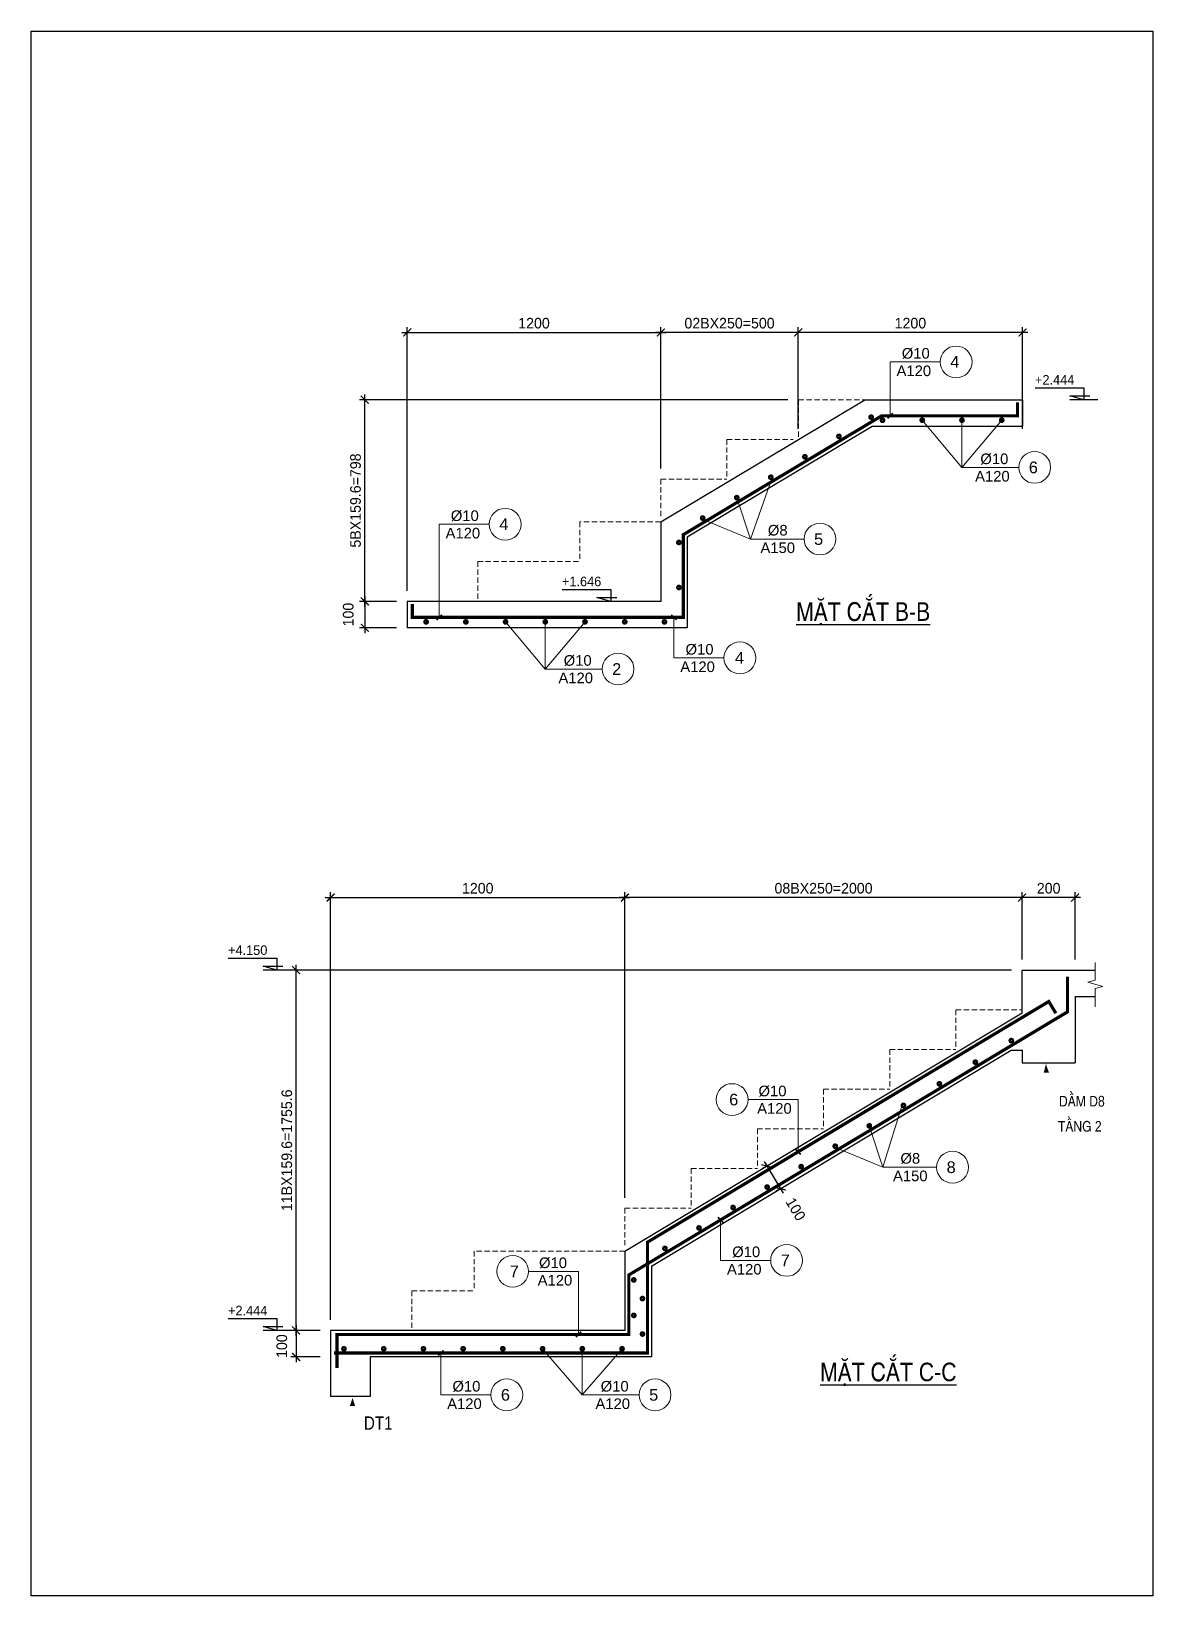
# Model space of a CAD drawing. Header units: millimetres. Extents: x -559287 to -299624, y 2351330 to 2655682.
# Drawn here: x -506319 to -485147, y 2351330 to 2380879 of the extents above; entities that cross this region are included whole.
import ezdxf
from ezdxf.enums import TextEntityAlignment as Align

# ---------------------------------------------------------------- set-up
doc = ezdxf.new("R2010")
doc.units = ezdxf.units.MM
doc.header["$LTSCALE"] = 10
doc.linetypes.add('HIDDENX2', pattern=[0.75, 0.5, -0.25])
doc.layers.get('0').update_dxf_attribs({"lineweight": 20})
doc.layers.get('Defpoints').update_dxf_attribs({"lineweight": 20})
for name, color, linetype, lineweight in [('Dim', 251, 'Continuous', 15), ('Net khuat', 76, 'HIDDENX2', 15), ('Net manh', 8, 'Continuous', 13), ('Net thay', 4, 'Continuous', 25), ('Text', 54, 'Continuous', 25), ('Thep dai', 2, 'Continuous', 50), ('Thep doc', 140, 'Continuous', 60)]:
    doc.layers.add(name, color=color, linetype=linetype, lineweight=lineweight)
doc.layers.add('ththep', color=3, linetype='Continuous')
doc.styles.add('IN-NHO', font='VHELVEN.TTF', dxfattribs={"height": 200})
doc.styles.add('NGHIA5', font='arial_0.ttf', dxfattribs={"height": 180})
doc.styles.get("Standard").update_dxf_attribs({"font": 'nghia5.shx', "height": 200})
doc.styles.add('STYLE1-S1', font='VHARIALN.TTF')
doc.dimstyles.new('dim20', dxfattribs={"dimscale": 100, "dimtxt": 200, "dimasz": 1.5, "dimexe": 1, "dimexo": 2, "dimgap": 0.75, "dimtad": 1, "dimdec": 0, "dimlfac": 0.2, "dimzin": 0, "dimdsep": 46, "dimtxsty": 'Standard', "dimblk1": 'ARCHTICK', "dimblk2": 'ARCHTICK', "dimsah": 1, "dimcen": 0.09, "dimdle": 1, "dimclrd": 256, "dimclre": 256, "dimclrt": 54, "dimadec": 0, "dimazin": 0, "dimtfac": 1, "dimtdec": 0, "dimtofl": 0, "dimtmove": 2, "dimatfit": 3, "dimfxl": 0, "dimtolj": 1, "dimtzin": 0, "dimarcsym": 0})

# ---------------------------------------------------------------- blocks, each defined once
blk = doc.blocks.new('_ARCHTICK')
at = {"color": 0, "linetype": 'ByBlock', "const_width": 0.15}
blk.add_lwpolyline([(-0.5, -0.5), (0.5, 0.5)], dxfattribs=at)
blk = doc.blocks.new('*D596')
at = {"layer": 'Defpoints', "color": 0, "ltscale": 3, "transparency": 16777216}
for p in [(-500021.822572629, 2373919.696064396), (-491833.2167843628, 2373919.696064396, -38061.84340342369), (-499220.9207648028, 2370111.386545446, -38136.29476528546)]:
    blk.add_point(p, dxfattribs=at)
at = {"layer": 'Dim', "lineweight": -2, "ltscale": 3, "transparency": 16777216}
for p, q in [((-500021.822572629, 2370011.386545446), (-500021.822572629, 2374019.696064396)), ((-492033.2167843628, 2373919.696064396), (-500121.822572629, 2373919.696064396)), ((-499420.9207648028, 2370111.386545446), (-500121.822572629, 2370111.386545446))]:
    blk.add_line(p, q, dxfattribs=at)
at = {"layer": 'Dim', "lineweight": -2, "ltscale": 3, "transparency": 16777216, "xscale": 150, "yscale": 150, "zscale": 150}
for p, rotation in [((-500021.822572629, 2373919.696064396), 90), ((-500021.822572629, 2370111.386545446), 270)]:
    blk.add_blockref('_ARCHTICK', p, dxfattribs=dict(at, rotation=rotation))
at = {"layer": 'Dim', "color": 54, "ltscale": 3, "transparency": 16777216, "insert": (-500196.8225726293, 2372015.541304921), "char_height": 200, "attachment_point": 5, "rotation": 90}
blk.add_mtext('\\A1;5BX159.6=798', dxfattribs=at)
blk = doc.blocks.new('*D597')
at = {"layer": 'Defpoints', "color": 0, "transparency": 16777216}
for p in [(-494434.5264765981, 2375189.706135268), (-491837.3439450167, 2373169.696064396, -76272.58953057088), (-494434.5264765981, 2372419.696064396, -76272.58953057088)]:
    blk.add_point(p, dxfattribs=at)
at = {"layer": 'Dim', "lineweight": -2, "transparency": 16777216}
for p, q in [((-491737.3439450167, 2375189.706135268), (-494534.5264765981, 2375189.706135268)), ((-494434.5264765981, 2372619.696064396), (-494434.5264765981, 2375289.706135268)), ((-491837.3439450167, 2373369.696064396), (-491837.3439450167, 2375289.706135268))]:
    blk.add_line(p, q, dxfattribs=at)
at = {"layer": 'Dim', "lineweight": -2, "transparency": 16777216, "xscale": 150, "yscale": 150, "zscale": 150, "rotation": 180}
blk.add_blockref('_ARCHTICK', (-494434.5264765981, 2375189.706135268), dxfattribs=at)
at = {"layer": 'Dim', "lineweight": -2, "transparency": 16777216, "xscale": 150, "yscale": 150, "zscale": 150}
blk.add_blockref('_ARCHTICK', (-491837.3439450167, 2375189.706135268), dxfattribs=at)
at = {"layer": 'Dim', "color": 54, "transparency": 16777216, "insert": (-493135.9352108074, 2375364.706135268), "char_height": 200, "attachment_point": 5}
blk.add_mtext('\\A1;02BX250=500', dxfattribs=at)
blk = doc.blocks.new('A$C17747A8B')
blk.add_line((1.915032044053078e-05, 1.530908048152924e-05), (525.0000191503204, 1.530908048152924e-05))
blk.add_lwpolyline([(1182.999268115498, 225.0000153090805), (262.5000191503204, 225.0000153090805), (262.5000191503204, 1.530908048152924e-05), (525.0000191503204, 75.00001530908048), (150.0000191503204, 75.00001530908048)])
at = {"layer": 'Text'}
blk.add_attdef('+3.900', (182.8307273874525, 285.5000153090805), '', height=180, dxfattribs=at)
blk = doc.blocks.new('*D598')
at = {"layer": 'Defpoints', "color": 0, "transparency": 16777216}
for p in [(-494434.5264765981, 2375189.706135268), (-494434.5264765981, 2372419.696064396, -76272.58953057088), (-499220.9207648027, 2370111.386545447, -76272.58953057088)]:
    blk.add_point(p, dxfattribs=at)
at = {"layer": 'Dim', "lineweight": -2, "transparency": 16777216}
for p, q in [((-499320.9207648027, 2375189.706135268), (-494334.5264765981, 2375189.706135268)), ((-499220.9207648027, 2370311.386545447), (-499220.9207648027, 2375289.706135268)), ((-494434.5264765981, 2372619.696064396), (-494434.5264765981, 2375289.706135268))]:
    blk.add_line(p, q, dxfattribs=at)
at = {"layer": 'Dim', "lineweight": -2, "transparency": 16777216, "xscale": 150, "yscale": 150, "zscale": 150, "rotation": 180}
blk.add_blockref('_ARCHTICK', (-499220.9207648027, 2375189.706135268), dxfattribs=at)
at = {"layer": 'Dim', "lineweight": -2, "transparency": 16777216, "xscale": 150, "yscale": 150, "zscale": 150}
blk.add_blockref('_ARCHTICK', (-494434.5264765981, 2375189.706135268), dxfattribs=at)
at = {"layer": 'Dim', "color": 54, "transparency": 16777216, "insert": (-496827.7236207004, 2375364.706135268), "char_height": 200, "attachment_point": 5}
blk.add_mtext('\\A1;1200', dxfattribs=at)
blk = doc.blocks.new('*D599')
at = {"layer": 'Defpoints', "color": 0, "transparency": 16777216}
for p in [(-491837.3439450167, 2375189.706135268), (-491837.3439450167, 2373169.696064396, -76347.04089243269), (-487605.0976120622, 2373169.696064396)]:
    blk.add_point(p, dxfattribs=at)
at = {"layer": 'Dim', "lineweight": -2, "transparency": 16777216}
for p, q in [((-487505.0976120622, 2375189.706135268), (-491937.3439450167, 2375189.706135268)), ((-491837.3439450167, 2373369.696064396), (-491837.3439450167, 2375289.706135268)), ((-487605.0976120622, 2373369.696064396), (-487605.0976120622, 2375289.706135268))]:
    blk.add_line(p, q, dxfattribs=at)
at = {"layer": 'Dim', "lineweight": -2, "transparency": 16777216, "xscale": 150, "yscale": 150, "zscale": 150, "rotation": 180}
blk.add_blockref('_ARCHTICK', (-491837.3439450167, 2375189.706135268), dxfattribs=at)
at = {"layer": 'Dim', "lineweight": -2, "transparency": 16777216, "xscale": 150, "yscale": 150, "zscale": 150}
blk.add_blockref('_ARCHTICK', (-487605.0976120622, 2375189.706135268), dxfattribs=at)
at = {"layer": 'Dim', "color": 54, "transparency": 16777216, "insert": (-489721.2207785395, 2375364.706135268), "char_height": 200, "attachment_point": 5}
blk.add_mtext('\\A1;1200', dxfattribs=at)
blk = doc.blocks.new('*D600')
at = {"layer": 'Defpoints', "color": 0, "ltscale": 3, "transparency": 16777216}
for p in [(-499220.9207648028, 2370111.386545446), (-500021.822572629, 2369611.386545445), (-499220.9207648028, 2369611.386545445)]:
    blk.add_point(p, dxfattribs=at)
at = {"layer": 'Dim', "lineweight": -2, "ltscale": 3, "transparency": 16777216}
for p, q in [((-500021.822572629, 2370211.386545446), (-500021.822572629, 2369511.386545445)), ((-499420.9207648028, 2370111.386545446), (-500121.822572629, 2370111.386545446)), ((-499420.9207648028, 2369611.386545445), (-500121.822572629, 2369611.386545445))]:
    blk.add_line(p, q, dxfattribs=at)
at = {"layer": 'Dim', "lineweight": -2, "ltscale": 3, "transparency": 16777216, "xscale": 150, "yscale": 150, "zscale": 150}
for p, rotation in [((-500021.822572629, 2370111.386545446), 90), ((-500021.822572629, 2369611.386545445), 270)]:
    blk.add_blockref('_ARCHTICK', p, dxfattribs=dict(at, rotation=rotation))
at = {"layer": 'Dim', "color": 54, "ltscale": 3, "transparency": 16777216, "insert": (-500334.3225726293, 2369861.386545446), "char_height": 200, "attachment_point": 5, "rotation": 90}
blk.add_mtext('\\A1;100', dxfattribs=at)
blk = doc.blocks.new('*D601')
at = {"layer": 'Defpoints', "color": 0, "ltscale": 3, "transparency": 16777216}
for p in [(-501319.085873946, 2363147.577172961), (-487611.1467160642, 2363147.577172961, -38136.29476528546), (-500668.1399806902, 2356339.267654013, -76272.58953057091)]:
    blk.add_point(p, dxfattribs=at)
at = {"layer": 'Dim', "lineweight": -2, "ltscale": 3, "transparency": 16777216}
for p, q in [((-487811.1467160642, 2363147.577172961), (-501419.085873946, 2363147.577172961)), ((-501319.085873946, 2356239.267654013), (-501319.085873946, 2363247.577172961)), ((-500868.1399806902, 2356339.267654013), (-501419.085873946, 2356339.267654013))]:
    blk.add_line(p, q, dxfattribs=at)
at = {"layer": 'Dim', "lineweight": -2, "ltscale": 3, "transparency": 16777216, "xscale": 150, "yscale": 150, "zscale": 150}
for p, rotation in [((-501319.085873946, 2363147.577172961), 90), ((-501319.085873946, 2356339.267654013), 270)]:
    blk.add_blockref('_ARCHTICK', p, dxfattribs=dict(at, rotation=rotation))
at = {"layer": 'Dim', "color": 54, "ltscale": 3, "transparency": 16777216, "insert": (-501494.0858739463, 2359743.422413487), "char_height": 200, "attachment_point": 5, "rotation": 90}
blk.add_mtext('\\A1;11BX159.6=1755.6', dxfattribs=at)
blk = doc.blocks.new('*D602')
at = {"layer": 'Defpoints', "color": 0, "transparency": 16777216}
for p in [(-495111.1467160642, 2364516.171283285), (-487611.1467160641, 2363147.577172961, -76272.5895305709), (-495111.1467160642, 2358647.577172962, -76272.5895305709)]:
    blk.add_point(p, dxfattribs=at)
at = {"layer": 'Dim', "lineweight": -2, "transparency": 16777216}
for p, q in [((-495111.1467160642, 2358847.577172962), (-495111.1467160642, 2364616.171283285)), ((-487611.1467160641, 2363347.577172961), (-487611.1467160641, 2364616.171283285)), ((-487511.1467160641, 2364516.171283285), (-495211.1467160642, 2364516.171283285))]:
    blk.add_line(p, q, dxfattribs=at)
at = {"layer": 'Dim', "lineweight": -2, "transparency": 16777216, "xscale": 150, "yscale": 150, "zscale": 150, "rotation": 180}
blk.add_blockref('_ARCHTICK', (-495111.1467160642, 2364516.171283285), dxfattribs=at)
at = {"layer": 'Dim', "lineweight": -2, "transparency": 16777216, "xscale": 150, "yscale": 150, "zscale": 150}
blk.add_blockref('_ARCHTICK', (-487611.1467160641, 2364516.171283285), dxfattribs=at)
at = {"layer": 'Dim', "color": 54, "transparency": 16777216, "insert": (-491361.1467160641, 2364691.171283285), "char_height": 200, "attachment_point": 5}
blk.add_mtext('\\A1;08BX250=2000', dxfattribs=at)
blk = doc.blocks.new('*D603')
at = {"layer": 'Defpoints', "color": 0, "transparency": 16777216}
for p in [(-487611.1467160641, 2364516.171283286), (-487611.1467160641, 2363147.577172961, -76272.5895305709), (-486611.1467160643, 2363147.577172962, -76272.5895305709)]:
    blk.add_point(p, dxfattribs=at)
at = {"layer": 'Dim', "lineweight": -2, "transparency": 16777216}
for p, q in [((-487611.1467160641, 2363347.577172961), (-487611.1467160641, 2364616.171283286)), ((-486611.1467160643, 2363347.577172962), (-486611.1467160643, 2364616.171283286)), ((-486511.1467160643, 2364516.171283286), (-487711.1467160641, 2364516.171283286))]:
    blk.add_line(p, q, dxfattribs=at)
at = {"layer": 'Dim', "lineweight": -2, "transparency": 16777216, "xscale": 150, "yscale": 150, "zscale": 150, "rotation": 180}
blk.add_blockref('_ARCHTICK', (-487611.1467160641, 2364516.171283286), dxfattribs=at)
at = {"layer": 'Dim', "lineweight": -2, "transparency": 16777216, "xscale": 150, "yscale": 150, "zscale": 150}
blk.add_blockref('_ARCHTICK', (-486611.1467160643, 2364516.171283286), dxfattribs=at)
at = {"layer": 'Dim', "color": 54, "transparency": 16777216, "insert": (-487111.1467160642, 2364691.171283286), "char_height": 200, "attachment_point": 5}
blk.add_mtext('\\A1;200', dxfattribs=at)
blk = doc.blocks.new('*D604')
at = {"layer": 'Defpoints', "color": 0, "transparency": 16777216}
for p in [(-492297.5294585233, 2359527.438008538), (-492176.6381513955, 2359016.877603331), (-492040.2815808097, 2359098.691545682)]:
    blk.add_point(p, dxfattribs=at)
at = {"layer": 'Net manh', "lineweight": -2, "transparency": 16777216}
for p, q in [((-492485.3356046519, 2359531.373358758), (-492125.1885758528, 2358931.12831076)), ((-492469.0280436658, 2359424.538857453), (-492519.6353216804, 2359394.174490644)), ((-492211.7801659522, 2358995.792394597), (-492262.3874439668, 2358965.428027788))]:
    blk.add_line(p, q, dxfattribs=at)
at = {"layer": 'Net manh', "lineweight": -2, "transparency": 16777216, "xscale": 150, "yscale": 150, "zscale": 150}
for p, rotation in [((-492433.8860291091, 2359445.624066187), 120.9637565320529), ((-492176.6381513955, 2359016.877603331), 300.9637565320529)]:
    blk.add_blockref('_ARCHTICK', p, dxfattribs=dict(at, rotation=rotation))
at = {"layer": 'Net manh', "color": 54, "transparency": 16777216, "insert": (-491887.9474705518, 2358631.200853413), "char_height": 200, "attachment_point": 5, "rotation": 300.9637565320529}
blk.add_mtext('\\A1;100', dxfattribs=at)
blk = doc.blocks.new('*D605')
at = {"layer": 'Defpoints', "color": 0, "transparency": 16777216}
for p in [(-495111.1467160642, 2364516.171283285), (-495111.1467160642, 2358647.577172962, -76272.5895305709), (-500668.1399806901, 2356339.267654013, -114408.8842958563)]:
    blk.add_point(p, dxfattribs=at)
at = {"layer": 'Dim', "lineweight": -2, "transparency": 16777216}
for p, q in [((-500668.1399806901, 2356539.267654013), (-500668.1399806901, 2364616.171283285)), ((-495111.1467160642, 2358847.577172962), (-495111.1467160642, 2364616.171283285)), ((-500768.1399806901, 2364516.171283285), (-495011.1467160642, 2364516.171283285))]:
    blk.add_line(p, q, dxfattribs=at)
at = {"layer": 'Dim', "lineweight": -2, "transparency": 16777216, "xscale": 150, "yscale": 150, "zscale": 150, "rotation": 180}
blk.add_blockref('_ARCHTICK', (-500668.1399806901, 2364516.171283285), dxfattribs=at)
at = {"layer": 'Dim', "lineweight": -2, "transparency": 16777216, "xscale": 150, "yscale": 150, "zscale": 150}
blk.add_blockref('_ARCHTICK', (-495111.1467160642, 2364516.171283285), dxfattribs=at)
at = {"layer": 'Dim', "color": 54, "transparency": 16777216, "insert": (-497889.6433483771, 2364691.171283285), "char_height": 200, "attachment_point": 5}
blk.add_mtext('\\A1;1200', dxfattribs=at)
blk = doc.blocks.new('*D606')
at = {"layer": 'Defpoints', "color": 0, "ltscale": 3, "transparency": 16777216}
for p in [(-500668.1399806902, 2356339.267654013, -38136.29476528546), (-501319.085873946, 2355839.267654012), (-500668.1399806901, 2355839.267654012)]:
    blk.add_point(p, dxfattribs=at)
at = {"layer": 'Dim', "lineweight": -2, "ltscale": 3, "transparency": 16777216}
for p, q in [((-500868.1399806902, 2356339.267654013), (-501419.085873946, 2356339.267654013)), ((-501319.085873946, 2356439.267654013), (-501319.085873946, 2355739.267654012)), ((-500868.1399806901, 2355839.267654012), (-501419.085873946, 2355839.267654012))]:
    blk.add_line(p, q, dxfattribs=at)
at = {"layer": 'Dim', "lineweight": -2, "ltscale": 3, "transparency": 16777216, "xscale": 150, "yscale": 150, "zscale": 150}
for p, rotation in [((-501319.085873946, 2356339.267654013), 90), ((-501319.085873946, 2355839.267654012), 270)]:
    blk.add_blockref('_ARCHTICK', p, dxfattribs=dict(at, rotation=rotation))
at = {"layer": 'Dim', "color": 54, "ltscale": 3, "transparency": 16777216, "insert": (-501588.8756723204, 2356043.813895705), "char_height": 200, "attachment_point": 5, "rotation": 90}
blk.add_mtext('\\A1;100', dxfattribs=at)

msp = doc.modelspace()

# ---------------------------------------------------------------- linework, layer by layer
at = {"layer": 'Net khuat', "ltscale": 20}
for p, q in [((-491833.2167843627, 2373919.696064396, 38210.74612714723), (-490583.2167843627, 2373919.696064396, 38210.74612714723)), ((-491833.2167843627, 2373919.696064396, 38210.74612714723), (-491833.2167843627, 2373169.696064396, 38210.74612714723)), ((-493184.5264765981, 2373169.696064396, 38136.29476528546), (-491934.5264765981, 2373169.696064396, 38136.29476528546)), ((-493184.5264765981, 2373169.696064396, 38136.29476528546), (-493184.5264765981, 2372419.696064396, 38136.29476528546)), ((-494434.5264765981, 2372419.696064396, 38136.29476528546), (-493184.5264765981, 2372419.696064396, 38136.29476528546)), ((-494434.5264765981, 2372419.696064396, 38136.29476528546), (-494434.5264765981, 2371669.696064396, 38136.29476528546)), ((-494434.5264765975, 2371611.386545447, 38136.29476528546), (-495962.5953382542, 2371611.386545447, 38136.29476528546)), ((-495962.5953382542, 2371611.386545447, 38136.29476528546), (-495962.5953382542, 2370861.386545447, 38136.29476528546)), ((-497890.4798569658, 2370861.386545447, 38136.29476528546), (-497890.4798569658, 2370111.386545447, 38136.29476528546)), ((-497890.4798569658, 2370861.386545447, 38136.29476528546), (-495962.5953382542, 2370861.386545447, 38136.29476528546)), ((-488861.1467160642, 2362397.577172962, 38136.29476528546), (-487611.1467160643, 2362397.577172962, 38136.29476528546)), ((-488861.1467160642, 2362397.577172962, 38136.29476528546), (-488861.1467160642, 2361647.577172962, 38136.29476528546)), ((-490111.1467160642, 2361647.577172962, 38136.29476528546), (-488861.1467160642, 2361647.577172962, 38136.29476528546)), ((-490111.1467160642, 2361647.577172962, 38136.29476528546), (-490111.1467160642, 2360897.577172962, 38136.29476528546)), ((-491361.1467160642, 2360897.577172962, 38136.29476528546), (-490111.1467160642, 2360897.577172962, 38136.29476528546)), ((-491361.1467160642, 2360897.577172962, 38136.29476528546), (-491361.1467160642, 2360147.577172962, 38136.29476528546)), ((-492611.1467160642, 2360147.577172962, 38136.29476528546), (-491361.1467160642, 2360147.577172962, 38136.29476528546)), ((-492611.1467160642, 2360147.577172962, 38136.29476528546), (-492611.1467160642, 2359397.577172962, 38136.29476528546)), ((-493861.1467160642, 2359397.577172962, 38136.29476528546), (-492611.1467160642, 2359397.577172962, 38136.29476528546)), ((-493861.1467160642, 2359397.577172962, 38136.29476528546), (-493861.1467160642, 2358647.577172962, 38136.29476528546)), ((-495111.1467160642, 2358647.577172962, 38136.29476528546), (-493861.1467160642, 2358647.577172962, 38136.29476528546)), ((-495111.1467160642, 2358647.577172962, 38136.29476528546), (-495111.1467160642, 2357897.577172962, 38136.29476528546)), ((-495111.1467160641, 2357839.267654013, 38136.29476528546), (-497959.294431143, 2357839.267654013, 38136.29476528546)), ((-497959.2944311436, 2357839.267654013, 38136.29476528546), (-497959.2944311436, 2357089.267654013, 38136.29476528546)), ((-499135.0553376062, 2357089.267654013, 38136.29476528546), (-499135.0553376062, 2356339.267654013, 38136.29476528546)), ((-499135.0553376062, 2357089.267654013, 38136.29476528546), (-497959.2944311436, 2357089.267654013, 38136.29476528546))]:
    msp.add_line(p, q, dxfattribs=at)
at = {"layer": 'Net manh'}
for points, elevation in [([(-490103.4779266018, 2373615.96729555), (-490103.4779266025, 2374633.593835104), (-489157.9591766605, 2374633.593835103)], 38210.74612714726), ([(-489497.4423032142, 2373532.355544536), (-488747.4423032147, 2372641.440600509), (-487674.009507027, 2372641.440600508)], 38210.74612714726), ([(-488747.4423032142, 2373532.355544536), (-488747.4423032147, 2372641.440600509), (-487674.009507027, 2372641.440600508)], 38210.74612714726), ([(-487997.4423032142, 2373532.355544536), (-488747.4423032147, 2372641.440600509), (-487674.009507027, 2372641.440600508)], 38210.74612714726), ([(-498617.8440828077, 2369807.6577766), (-498617.8440828082, 2371567.14884147), (-497672.3253328662, 2371567.148841469)], 38136.29476528546), ([(-497364.8174256749, 2369724.046025585), (-496614.8174256755, 2368833.131081558), (-495541.3846294878, 2368833.131081557)], 38136.29476528546), ([(-496614.8174256749, 2369724.046025585), (-496614.8174256755, 2368833.131081558), (-495541.3846294878, 2368833.131081557)], 38136.29476528546), ([(-495864.8174256749, 2369724.046025585), (-496614.8174256755, 2368833.131081558), (-495541.3846294878, 2368833.131081557)], 38136.29476528546), ([(-494186.2268758724, 2369807.6577766), (-494186.226875873, 2369043.466921385), (-493240.7081259311, 2369043.466921384)], 38136.29476528546), ([(-489873.5316850748, 2360621.900877061), (-490238.7806719851, 2359423.194797581), (-489226.0875776778, 2359423.194797582)], 38136.29476528546), ([(-490497.1853534202, 2360205.300226606), (-490238.7806719851, 2359423.194797581), (-489226.0875776778, 2359423.194797582)], 38136.29476528546), ([(-491120.8390217656, 2359788.699576152), (-490238.7806719851, 2359423.194797581), (-489226.0875776778, 2359423.194797582)], 38136.29476528546), ([(-493304.9295340551, 2358427.367052156), (-493304.9295340558, 2357663.176196941), (-492359.4107841137, 2357663.17619694)], 38136.29476528546), ([(-496665.7352400299, 2355993.922333471), (-495915.7352400303, 2355123.646701973), (-494842.3024438426, 2355123.646701972)], 38136.29476528546), ([(-495915.7352400299, 2355993.922333471), (-495915.7352400303, 2355123.646701973), (-494842.3024438426, 2355123.646701972)], 38136.29476528546), ([(-495165.7352400299, 2355993.922333471), (-495915.7352400303, 2355123.646701973), (-494842.3024438426, 2355123.646701972)], 38136.29476528546), ([(-498587.1479391996, 2355914.267654011), (-498587.1479392002, 2355123.646701973), (-497641.6291892582, 2355123.646701972)], 38136.29476528546)]:
    msp.add_lwpolyline(points, dxfattribs=dict(at, elevation=elevation))
at = {"layer": 'Net manh', "const_width": 30}
for points, elevation in [([(-490053.477926602, 2373665.96729555), (-490153.477926602, 2373565.96729555)], 38210.74612714726), ([(-498567.8440828077, 2369857.6577766), (-498667.8440828077, 2369757.6577766)], 38136.29476528546), ([(-494236.2268758728, 2369857.6577766), (-494136.2268758728, 2369757.6577766)], 38136.29476528546), ([(-493354.9295340555, 2358477.367052156), (-493254.9295340555, 2358377.367052156)], 38136.29476528546), ([(-498537.1479391996, 2355964.267654011), (-498637.1479391996, 2355864.267654011)], 38136.29476528546)]:
    msp.add_lwpolyline(points, dxfattribs=dict(at, elevation=elevation))
at = {"layer": 'Net manh'}
for points in [[(-492336.1253773896, 2372433.941323224), (-492741.4927342769, 2371287.441735555), (-491728.7996399696, 2371287.441735556)], [(-492999.897415712, 2372069.547164581), (-492741.4927342769, 2371287.441735555), (-491728.7996399696, 2371287.441735556)], [(-493623.5510840574, 2371652.946514126), (-492741.4927342769, 2371287.441735555), (-491728.7996399696, 2371287.441735556)], [(-491841.8045155307, 2359713.408695911), (-491841.80451553, 2360701.096545035), (-492787.323265472, 2360701.096545036)], [(-495985.2685874453, 2356264.267654013), (-495985.2685874446, 2357455.989135921), (-496930.7873373865, 2357455.989135922)]]:
    msp.add_lwpolyline(points, dxfattribs=at)
at = {"layer": 'Net manh', "ltscale": 3}
msp.add_lwpolyline([(-486229.8490510744, 2362454.220804719), (-486229.849051074, 2362799.904073826), (-486090.7557320883, 2362837.174016321), (-486368.9423700596, 2362921.034131331), (-486229.8490510739, 2362958.304073826), (-486229.8490510737, 2363287.004227938)], dxfattribs=at)
at = {"layer": 'Net manh'}
msp.add_lwpolyline([(-485650.980257175, 2360468.146250696, 0, 0, 0), (-487153.950575602, 2360468.146250698, 0, 0, 0), (-487153.9505756008, 2361359.126965053, 0, 99.99999999999997, 0), (-487153.9505756008, 2361209.126965053, 0, 0, 0)], format="xyseb", dxfattribs=at)
at = {"layer": 'Net manh', "const_width": 30}
for points in [[(-491891.8045155305, 2359763.408695911), (-491791.8045155305, 2359663.408695911)], [(-495935.2685874453, 2356314.267654013), (-496035.2685874453, 2356214.267654013)]]:
    msp.add_lwpolyline(points, dxfattribs=at)
at = {"layer": 'Net manh', "elevation": 38136.29476528546}
msp.add_lwpolyline([(-499438.6092463546, 2354411.690428079, 0, 0, 0), (-500254.7872851663, 2354411.690428077, 0, 0, 0), (-500254.7872851668, 2355063.735985375, 0, 99.99999999999997, 0), (-500254.7872851668, 2354913.735985375, 0, 0, 0)], format="xyseb", dxfattribs=at)
at = {"layer": 'Net manh'}
for centre in [(-488857.9591766605, 2374633.593835103, 38210.74612714726), (-487374.009507027, 2372641.440600508, 38210.74612714726), (-497372.3253328662, 2371567.148841469, 38136.29476528546), (-491428.7996399696, 2371287.441735556), (-492940.7081259311, 2369043.466921384, 38136.29476528546), (-495241.3846294878, 2368833.131081557, 38136.29476528546), (-493087.323265472, 2360701.096545035), (-488926.0875776778, 2359423.194797582, 38136.29476528546), (-497230.7873373865, 2357455.98913592), (-492059.4107841137, 2357663.17619694, 38136.29476528546), (-497341.6291892582, 2355123.646701972, 38136.29476528546), (-494542.3024438426, 2355123.646701972, 38136.29476528546)]:
    msp.add_circle(centre, 300, dxfattribs=at)
at = {"layer": 'Net thay'}
for p, q in [((-494434.5264765976, 2371611.386545447, 38136.29476528545), (-490581.2304200026, 2373919.696064396, 38246.57888098554)), ((-490581.2304200026, 2373919.696064396, 38246.57888098554), (-487605.0976120625, 2373919.696064396, 114483.3356577182)), ((-487605.0976120622, 2373919.696064396, 114483.3356577182), (-487605.0976120622, 2373419.696064397, 114483.3356577182)), ((-493934.5264765975, 2371328.291355964, 38136.29476528546), (-490444.7248018887, 2373419.696064396, 38210.74612714726)), ((-490444.7248018888, 2373419.696064396, 38210.74612714726), (-487605.0976120622, 2373419.696064397, 114483.3356577182)), ((-494434.5264765975, 2371611.386545447, 38136.29476528546), (-494434.5264765976, 2370111.386545445, 38136.29476528546)), ((-493934.5264765975, 2371328.291355964, 38136.29476528546), (-493934.5264765975, 2369611.386545445, 38136.29476528546)), ((-494434.5264765976, 2370111.386545445, 38136.29476528546), (-499220.9207648027, 2370111.386545447, 38136.29476528546)), ((-499220.9207648027, 2370111.386545447, 38136.29476528546), (-499220.9207648027, 2369611.386545446, 38136.29476528546)), ((-493934.5264765975, 2369611.386545445, 38136.29476528546), (-499220.9207648027, 2369611.386545446, 38136.29476528546)), ((-487611.1467160641, 2363147.577172961, 38136.29476528546), (-486229.8490510738, 2363147.577172961, 38136.29476528546)), ((-487611.1467160643, 2362339.267654013, 38136.29476528546), (-487611.1467160641, 2363147.577172961, 38136.29476528546)), ((-486611.1467160643, 2362647.577172962, 38136.29476528546), (-486229.8490510741, 2362647.577172962, 38136.29476528546)), ((-486611.1467160643, 2362647.577172962, 38136.29476528546), (-486611.1467160642, 2361397.577172961, 38136.29476528546)), ((-495111.1467160641, 2357839.267654013, 38136.29476528546), (-487611.1467160643, 2362339.267654013, 38136.29476528546)), ((-494611.1467160636, 2357556.172464529, 38136.29476528546), (-487819.480049398, 2361631.172464529, 38136.29476528546)), ((-487819.480049398, 2361631.172464529, 38136.29476528546), (-487611.1467160642, 2361631.172464529, 38136.29476528546)), ((-487611.1467160642, 2361631.172464529, 38136.29476528546), (-487611.1467160641, 2361397.577172961, 38136.29476528546)), ((-487611.1467160641, 2361397.577172961, 38136.29476528546), (-486611.1467160642, 2361397.577172961, 38136.29476528546)), ((-495111.1467160636, 2357839.267654013, 38136.29476528546), (-495111.1467160637, 2356339.267654011, 38136.29476528546)), ((-494611.1467160636, 2357556.172464529, 38136.29476528546), (-494611.1467160636, 2355839.267654011, 38136.29476528546)), ((-500668.1399806901, 2356339.267654013), (-500668.1399806901, 2355089.267654012)), ((-495111.1467160637, 2356339.267654011), (-500668.1399806901, 2356339.267654013)), ((-499918.1399806901, 2355839.267654012), (-499918.1399806903, 2355089.267654012)), ((-494611.1467160636, 2355839.267654011), (-499918.1399806901, 2355839.267654012)), ((-499918.1399806903, 2355089.267654012), (-500668.1399806901, 2355089.267654012))]:
    msp.add_line(p, q, dxfattribs=at)
at = {"layer": 'Thep dai', "const_width": 48, "elevation": 38136.29476528546}
for points in [[(-490463.6848082388, 2373621.54730147, -1), (-490463.6848082385, 2373561.54730147, -1)], [(-490247.4423032142, 2373562.355544536, -1), (-490247.442303214, 2373502.355544536, -1)], [(-489497.4423032142, 2373562.355544536, -1), (-489497.442303214, 2373502.355544536, -1)], [(-488747.4423032142, 2373562.355544536, -1), (-488747.442303214, 2373502.355544536, -1)], [(-487997.4423032142, 2373562.355544536, -1), (-487997.442303214, 2373502.355544536, -1)], [(-491070.5651139544, 2373257.419118041, -1), (-491070.5651139541, 2373197.419118041, -1)], [(-491713.6848082388, 2372871.54730147, -1), (-491713.6848082385, 2372811.54730147, -1)], [(-492356.8045025232, 2372485.675484899, -1), (-492356.8045025229, 2372425.675484899, -1)], [(-492999.9241968076, 2372099.803668329, -1), (-492999.9241968073, 2372039.803668329, -1)], [(-493643.0438910919, 2371713.931851758, -1), (-493643.0438910917, 2371653.931851758, -1)], [(-494091.7795952503, 2371254.046025587, 1), (-494091.7795952505, 2371194.046025587, 1)], [(-494091.7795952503, 2370403.62928584, 1), (-494091.7795952505, 2370343.62928584, 1)], [(-498864.8174256748, 2369754.046025585, 1), (-498864.817425675, 2369694.046025585, 1)], [(-498114.8174256748, 2369754.046025585, 1), (-498114.817425675, 2369694.046025585, 1)], [(-497364.8174256748, 2369754.046025585, 1), (-497364.817425675, 2369694.046025585, 1)], [(-496614.8174256748, 2369754.046025585, 1), (-496614.817425675, 2369694.046025585, 1)], [(-495864.8174256748, 2369754.046025585, 1), (-495864.817425675, 2369694.046025585, 1)], [(-495114.8174256748, 2369754.046025585, 1), (-495114.817425675, 2369694.046025585, 1)], [(-494364.8174256748, 2369754.046025585, 1), (-494364.817425675, 2369694.046025585, 1)], [(-487815.9884105762, 2361844.018392313, -1), (-487815.988410576, 2361784.018392313, -1)], [(-488495.3474934294, 2361436.402942601, -1), (-488495.3474934292, 2361376.402942601, -1)], [(-489174.7065762827, 2361028.787492889, -1), (-489174.7065762825, 2360968.787492889, -1)], [(-489854.065659136, 2360621.172043177, -1), (-489854.0656591358, 2360561.172043177, -1)], [(-490497.1853534204, 2360235.300226606, -1), (-490497.1853534202, 2360175.300226606, -1)], [(-491140.3050477048, 2359849.428410036, -1), (-491140.3050477046, 2359789.428410036, -1)], [(-491783.4247419892, 2359463.556593465, -1), (-491783.424741989, 2359403.556593465, -1)], [(-492426.5444362736, 2359077.684776894, -1), (-492426.5444362734, 2359017.684776894, -1)], [(-493069.664130558, 2358691.812960324, -1), (-493069.6641305578, 2358631.812960324, -1)], [(-493712.7838248424, 2358305.941143753, -1), (-493712.7838248422, 2358245.941143753, -1)], [(-494355.9035191268, 2357920.069327183, -1), (-494355.9035191266, 2357860.069327183, -1)], [(-500415.7352400299, 2356023.922333471, -1), (-500415.7352400296, 2355963.922333471, -1)], [(-499665.7352400299, 2356023.922333471, -1), (-499665.7352400296, 2355963.922333471, -1)], [(-498915.7352400299, 2356023.922333471, -1), (-498915.7352400296, 2355963.922333471, -1)], [(-498165.7352400299, 2356023.922333471, -1), (-498165.7352400296, 2355963.922333471, -1)], [(-497415.7352400299, 2356023.922333471, -1), (-497415.7352400296, 2355963.922333471, -1)], [(-496665.7352400299, 2356023.922333471, -1), (-496665.7352400296, 2355963.922333471, -1)], [(-495915.7352400299, 2356023.922333471, -1), (-495915.7352400296, 2355963.922333471, -1)], [(-495165.7352400299, 2356023.922333471, -1), (-495165.7352400296, 2355963.922333471, -1)]]:
    msp.add_lwpolyline(points, format="xyb", close=True, dxfattribs=at)
at = {"layer": 'Thep dai', "const_width": 48}
for points in [[(-494943.9819050159, 2357324.215636462, -1), (-494943.9819050157, 2357264.215636462, -1)], [(-494780.0031695734, 2356972.146711697, -1), (-494780.0031695731, 2356912.146711697, -1)], [(-494943.9819050159, 2356654.393723577, -1), (-494943.9819050157, 2356594.393723577, -1)], [(-494780.0031695734, 2356302.324798812, -1), (-494780.0031695731, 2356242.324798812, -1)]]:
    msp.add_lwpolyline(points, format="xyb", close=True, dxfattribs=at)
at = {"layer": 'Thep doc', "ltscale": 10, "const_width": 60, "elevation": 38136.29476528546}
msp.add_lwpolyline([(-499125.3771594316, 2370059.223490653), (-499125.3771594316, 2369807.6577766), (-494009.5264765968, 2369807.657776599), (-494009.5264765968, 2371370.755634386), (-490263.3798806693, 2373615.96729555), (-487700.6412174335, 2373615.96729555), (-487700.6412174335, 2373867.533009603)], dxfattribs=at)
at = {"layer": 'Thep doc', "ltscale": 10, "const_width": 60}
for points in [[(-486754.0766086706, 2363020.61638788), (-486754.0766086706, 2362357.878807387), (-495036.1467160649, 2357388.63674295), (-495036.146716065, 2356264.267654013), (-500546.1377446464, 2356264.267654014), (-500546.1377446464, 2355630.732247916)], [(-500603.0309174354, 2355914.267654011), (-494686.1467160626, 2355914.267654011), (-494686.1467160626, 2358006.803375592), (-487108.6222930317, 2362553.318029411), (-486975.3183868057, 2362331.144852367)]]:
    msp.add_lwpolyline(points, dxfattribs=at)
at = {"layer": 'ththep'}
msp.add_lwpolyline([(-506319.0287487189, 2380878.645096844), (-485146.6020209686, 2380878.645096844), (-485146.6020209686, 2351329.540859994), (-506319.0287487189, 2351329.540859994)], close=True, dxfattribs=at)

# ---------------------------------------------------------------- block references
at = {"layer": 'Net thay'}
ref = msp.add_blockref('A$C17747A8B', (-486183.774103665, 2373919.696049087, 141139.5170465331), dxfattribs=dict(at, xscale=-1))
ref.add_attrib('+3.900', '+2.444', (-487369.4619739096, 2374205.196064396, 141139.5170465331), dxfattribs={"layer": 'Text', "height": 180})
ref = msp.add_blockref('A$C17747A8B', (-495114.8848552054, 2370111.386530136, 38136.29476528546), dxfattribs=dict(at, xscale=-1))
ref.add_attrib('+3.900', '+1.646', (-496300.5727254499, 2370396.886545445, 38136.29476528546), dxfattribs={"layer": 'Text', "height": 180})
ref = msp.add_blockref('A$C17747A8B', (-501419.0858739457, 2363147.577172961, 76272.58953057091), dxfattribs=dict(at, xscale=-1))
ref.add_attrib('+3.900', '+4.150', (-502604.7737441903, 2363433.07718827, 76272.58953057091), dxfattribs={"layer": 'Text', "height": 180})
ref = msp.add_blockref('A$C17747A8B', (-501419.0858739457, 2356339.267654013, 38136.29476528546), dxfattribs=dict(at, xscale=-1))
ref.add_attrib('+3.900', '+2.444', (-502604.7737441903, 2356624.767669322, 38136.29476528546), dxfattribs={"layer": 'Text', "height": 180})

# ---------------------------------------------------------------- texts
at = {"layer": 'Text', "ltscale": 3, "style": 'NGHIA5'}
for s, p in [('%%C10', (-489620.0459391722, 2374695.605004461, 38210.74612714726)), ('A120', (-489656.7464053348, 2374366.127425497, 38210.74612714726)), ('%%C10', (-488136.0962695386, 2372703.451769866, 38210.74612714726)), ('A120', (-488172.7967357014, 2372373.974190901, 38210.74612714726)), ('%%C10', (-498134.4120953778, 2371629.160010827, 38136.29476528546)), ('A120', (-498171.1125615406, 2371299.682431863, 38136.29476528546)), ('%%C8', (-492225.9048520791, 2371354.471192147)), ('A150', (-492225.904852079, 2371023.428124179)), ('%%C10', (-493702.7948884427, 2369105.478090742, 38136.29476528546)), ('%%C10', (-496003.4713919994, 2368895.142250916, 38136.29476528546)), ('A120', (-493739.4953546054, 2368776.000511778, 38136.29476528546)), ('A120', (-496040.171858162, 2368565.664671951, 38136.29476528546)), ('%%C10', (-492325.2365029603, 2360763.107714393)), ('A120', (-492288.5360367977, 2360433.630135428)), ('%%C8', (-489723.1927897873, 2359490.224254172, 38136.29476528546)), ('A150', (-489723.1927897872, 2359159.181186205, 38136.29476528546)), ('%%C10', (-496468.7005748749, 2357518.000305278)), ('%%C10', (-492821.4975466253, 2357725.187366298, 38136.29476528546)), ('A120', (-492858.1980127881, 2357395.709787333, 38136.29476528546)), ('A120', (-496432.0001087122, 2357188.522726314)), ('%%C10', (-498103.7159517698, 2355185.657871331, 38136.29476528546)), ('%%C10', (-495304.3892063543, 2355185.65787133, 38136.29476528546)), ('A120', (-498140.4164179325, 2354856.180292366, 38136.29476528546)), ('A120', (-495341.089672517, 2354856.180292366, 38136.29476528546))]:
    msp.add_text(s, height=200, dxfattribs=at).set_placement(p, align=Align.CENTER)
at = {"layer": 'Text', "style": 'IN-NHO'}
for s, p in [('4', (-488883.7568684458, 2374633.593835103, 38210.74612714726)), ('6', (-487399.8071988123, 2372641.440600508, 38210.74612714726)), ('4', (-497398.1230246514, 2371567.148841469, 38136.29476528546)), ('5', (-491454.5973317549, 2371287.441735556)), ('4', (-492948.0361868729, 2369043.466921384, 38136.29476528546)), ('2', (-495267.1823212729, 2368833.131081557, 38136.29476528546)), ('6', (-493057.0179728937, 2360701.096545035)), ('8', (-488951.8852694631, 2359423.194797582, 38136.29476528546)), ('7', (-492085.208475899, 2357663.17619694, 38136.29476528546)), ('7', (-497200.4820448082, 2357455.98913592)), ('6', (-497367.4268810435, 2355123.646701972, 38136.29476528546)), ('5', (-494568.1001356279, 2355123.646701972, 38136.29476528546))]:
    msp.add_text(s, height=220, dxfattribs=at).set_placement(p, align=Align.MIDDLE_CENTER)
at = {"layer": 'Text', "style": 'STYLE1-S1'}
for s, height, p in [('%%UmÆt c¾t b-b', 350, (-491879.9044917068, 2369742.816783492, -38136.29476528545)), ('%%UmÆt c¾t c-c', 350, (-491427.9088963323, 2355380.843876681, -38136.29476528544)), ('dt1', 250, (-500039.2974811657, 2354465.897396518, 38136.29476528546))]:
    msp.add_text(s, height=height, dxfattribs=at).set_placement(p)
at = {"layer": 'Text', "ltscale": 3, "style": 'STYLE1-S1'}
for s, p in [('dÇm d8', (-486915.916139424, 2360569.917668721)), ('tÇng 2', (-486935.9302877313, 2360096.336860478))]:
    msp.add_text(s, height=200, dxfattribs=at).set_placement(p)

# ---------------------------------------------------------------- dimensions: what is measured, and where the dimension line sits
at = {"layer": 'Dim'}
for base, p1, p2, picture, middle in [((-494434.5264765981, 2375189.706135268, 114408.8842958563), (-499220.9207648027, 2370111.386545447, 38136.29476528546), (-494434.5264765981, 2372419.696064396, 38136.29476528546), '*D598', (-496827.7236207004, 2375364.706135268, 114408.8842958563)), ((-495111.1467160642, 2364516.171283285, 114408.8842958563), (-500668.1399806901, 2356339.267654013), (-495111.1467160642, 2358647.577172962, 38136.29476528546), '*D605', (-497889.6433483771, 2364691.171283285, 114408.8842958563))]:
    dim = msp.add_linear_dim(base=base, p1=p1, p2=p2, text='1200', dimstyle='dim20', dxfattribs=at)
    dim.commit()
    dim.dimension.update_dxf_attribs({"geometry": picture, "text_midpoint": middle})
for base, p1, p2, text, picture, middle in [((-494434.5264765981, 2375189.706135268, 114408.8842958563), (-491837.3439450167, 2373169.696064396, 38136.29476528546), (-494434.5264765981, 2372419.696064396, 38136.29476528546), '02BX250=500', '*D597', (-493135.9352108074, 2375364.706135268, 114408.8842958563)), ((-491837.3439450167, 2375189.706135268, 114483.3356577182), (-487605.0976120622, 2373169.696064396, 114483.3356577182), (-491837.3439450167, 2373169.696064396, 38136.29476528546), '1200', '*D599', (-489721.2207785395, 2375364.706135268, 114483.3356577182)), ((-495111.1467160642, 2364516.171283285, 114408.8842958563), (-487611.1467160641, 2363147.577172961, 38136.29476528546), (-495111.1467160642, 2358647.577172962, 38136.29476528546), '08BX250=2000', '*D602', (-491361.1467160641, 2364691.171283285, 114408.8842958563))]:
    dim = msp.add_linear_dim(base=base, p1=p1, p2=p2, angle=180, text=text, dimstyle='dim20', dxfattribs=at)
    dim.commit()
    dim.dimension.update_dxf_attribs({"geometry": picture, "text_midpoint": middle})
at = {"layer": 'Dim', "ltscale": 3}
for base, p1, p2, text, picture, middle in [((-500021.822572629, 2373919.696064396, 76272.58953057093), (-499220.9207648027, 2370111.386545446, 38136.29476528546), (-491833.2167843627, 2373919.696064396, 38210.74612714723), '5BX159.6=798', '*D596', (-500196.8225726293, 2372015.541304921, 76272.58953057093)), ((-501319.085873946, 2363147.577172961, 76272.58953057091), (-500668.1399806901, 2356339.267654013), (-487611.1467160641, 2363147.577172961, 38136.29476528546), '11BX159.6=1755.6', '*D601', (-501494.0858739463, 2359743.422413487, 76272.58953057091))]:
    dim = msp.add_linear_dim(base=base, p1=p1, p2=p2, angle=90, text=text, dimstyle='dim20', dxfattribs=at)
    dim.commit()
    dim.dimension.update_dxf_attribs({"geometry": picture, "text_midpoint": middle})
dim = msp.add_linear_dim(base=(-500021.822572629, 2369611.386545445, 38136.29476528546), p1=(-499220.9207648027, 2370111.386545446, 38136.29476528546), p2=(-499220.9207648027, 2369611.386545445, 38136.29476528546), angle=90, dimstyle='dim20', dxfattribs=at)
dim.commit()
dim.dimension.update_dxf_attribs({"geometry": '*D600', "text_midpoint": (-500334.3225726293, 2369861.386545446, 38136.29476528546)})
at = {"layer": 'Dim'}
dim = msp.add_linear_dim(base=(-487611.1467160641, 2364516.171283286, 114408.8842958563), p1=(-486611.1467160643, 2363147.577172962, 38136.29476528546), p2=(-487611.1467160641, 2363147.577172961, 38136.29476528546), angle=180, dimstyle='dim20', dxfattribs=at)
dim.commit()
dim.dimension.update_dxf_attribs({"geometry": '*D603', "text_midpoint": (-487111.1467160642, 2364691.171283286, 114408.8842958563)})
at = {"layer": 'Dim', "ltscale": 3}
dim = msp.add_linear_dim(base=(-501319.085873946, 2355839.267654012, 38136.29476528546), p1=(-500668.1399806901, 2356339.267654013), p2=(-500668.13998069, 2355839.267654012, 38136.29476528546), angle=90, text='100', dimstyle='dim20', dxfattribs=at)
dim.commit()
dim.dimension.update_dxf_attribs({"geometry": '*D606', "text_midpoint": (-501588.8756723204, 2356043.813895705, 38136.29476528546), "dimtype": 160})
at = {"layer": 'Net manh'}
dim = msp.add_linear_dim(base=(-492176.6381513955, 2359016.877603331, 38136.29476528546), p1=(-492297.5294585231, 2359527.438008538, 38136.29476528546), p2=(-492040.2815808095, 2359098.691545682, 38136.29476528546), angle=300.9637565320747, dimstyle='dim20', dxfattribs=at)
dim.commit()
dim.dimension.update_dxf_attribs({"geometry": '*D604', "text_midpoint": (-491887.9474705518, 2358631.200853413, 38136.29476528546), "dimtype": 161})

doc.saveas('drawing.dxf')
